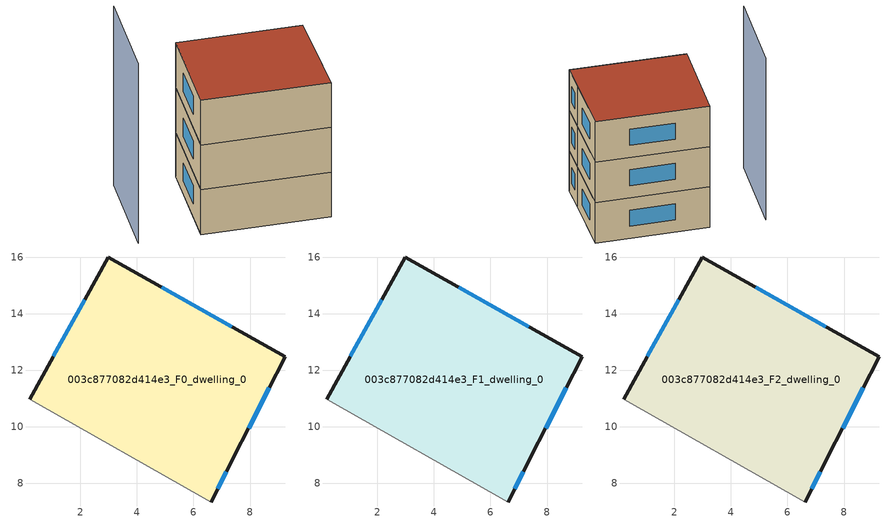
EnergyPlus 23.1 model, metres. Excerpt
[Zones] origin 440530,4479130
003c877082d414e3_F0_dwelling_0
 floor ground (EU_floor_Construction): 9.24,12.46 7.39,8.86 6.64,7.33 0.21,10.97 2.98,16 z0
 wall outside (EU_wall_Construction): 6.64,7.33 7.39,8.86 9.24,12.46 2.98,16 0.21,10.97 z0:3
 wall adiabatic (EU_wall_Construction): 0.21,10.97 6.64,7.33 z0:3
 window (EU_Window_Construction): 6.86,7.8 7.16,8.4 / 2.15,14.48 1.05,12.49 / 7.36,13.53 4.87,14.93 / 7.95,9.95 8.69,11.38 z0.91:2.09
003c877082d414e3_F1_dwelling_0
 floor to 003c877082d414e3_F0_dwelling_0 (EU_floor_Construction): 9.24,12.46 7.39,8.86 6.63,7.33 0.21,10.97 2.98,16 z3
 wall outside (EU_wall_Construction): 6.64,7.33 7.39,8.86 9.24,12.46 2.98,16 0.21,10.97 z3:6
 wall adiabatic (EU_wall_Construction): 0.21,10.97 6.64,7.33 z3:6
 window (EU_Window_Construction): 6.86,7.8 7.16,8.4 / 2.15,14.48 1.05,12.49 / 7.36,13.53 4.87,14.93 / 7.95,9.95 8.69,11.38 z3.91:5.09
003c877082d414e3_F2_dwelling_0
 floor to 003c877082d414e3_F1_dwelling_0 (EU_floor_Construction): 9.24,12.46 7.39,8.86 6.63,7.33 0.21,10.97 2.98,16 z6
 wall outside (EU_wall_Construction): 6.64,7.33 7.39,8.86 9.24,12.46 2.98,16 0.21,10.97 z6:9
 wall adiabatic (EU_wall_Construction): 0.21,10.97 6.64,7.33 z6:9
 window (EU_Window_Construction): 6.86,7.8 7.16,8.4 / 2.15,14.48 1.05,12.49 / 7.36,13.53 4.87,14.93 / 7.95,9.95 8.69,11.38 z6.91:8.09
 roof outside (EU_roof_Construction): 7.39,8.86 9.24,12.46 2.98,16 0.21,10.97 6.64,7.33 z9
shading: -0.06,17.74 -2.86,12.73 z0:12
[Building]
EU S2 Campaign: North Axis=0; Terrain=City; Solar Distribution=FullExterior
[Site:Location]
Madrid: Latitude=40.5; Longitude=-3.5; Time Zone=1; Elevation=609
[SizingPeriod:WeatherFileDays]
AnnualSizingPeriod: Begin Month=1; Begin Day of Month=1; End Month=12; End Day of Month=31; Day of Week for Start Day=Monday; Use Weather File Daylight Saving Period=No; Use Weather File Rain and Snow Indicators=No
[MATERIAL]
EU_InternalMass_Material: Roughness=MediumRough; Thickness=0.1; Conductivity=1; Density=1800; Specific Heat=900; Thermal Absorptance=0.9; Solar Absorptance=0.7; Visible Absorptance=0.7
[MATERIAL:NOMASS] Roughness=MediumRough; Thermal Absorptance=0.9; Solar Absorptance=0.7; Visible Absorptance=0.7
Name | Thermal Resistance
EU_wall_NoMass | 0.461255
EU_roof_NoMass | 0.289352
EU_floor_NoMass | 1.25
[WINDOWMATERIAL:SIMPLEGLAZINGSYSTEM]
EU_Window_SimpleGlazing: UFactor=3.792; Solar Heat Gain Coefficient=0.85; Visible Transmittance=0.85
[CONSTRUCTION]
EU_wall_Construction: EU_wall_NoMass
EU_roof_Construction: EU_roof_NoMass
EU_floor_Construction: EU_floor_NoMass
EU_Window_Construction: EU_Window_SimpleGlazing
EU_InternalMass_Construction: EU_InternalMass_Material
[ZONE] Type=1; Multiplier=1; Ceiling Height=autocalculate; Floor Area=autocalculate; Part of Total Floor Area=Yes
Name | Volume
003c877082d414e3_F0_dwelling_0 | 125.472
003c877082d414e3_F1_dwelling_0; 003c877082d414e3_F2_dwelling_0 | 125.473
[INTERNALMASS] Construction=EU_InternalMass_Construction; Surface Area=41.8241
Name | Zone or ZoneList
003c877082d414e3_F0_dwelling_0_EU_InternalMass | 003c877082d414e3_F0_dwelling_0
003c877082d414e3_F1_dwelling_0_EU_InternalMass | 003c877082d414e3_F1_dwelling_0
003c877082d414e3_F2_dwelling_0_EU_InternalMass | 003c877082d414e3_F2_dwelling_0
[OTHEREQUIPMENT] Fuel Type=Electricity; Design Level Calculation Method=Watts/Area; Power per Zone Floor Area=1; Fraction Latent=0; Fraction Radiant=0; Fraction Lost=0; Carbon Dioxide Generation Rate=0; EndUse Subcategory=EU_Step8_InternalGains
Name | Zone or ZoneList or Space or SpaceList | Schedule
EU_Step8_InternalGain_003c877082d414e3_F0_dwelling_0_f000 | 003c877082d414e3_F0_dwelling_0 | EU_Step8_GainSchedule_003c877082d414e3_F0_dwelling_0_f000
EU_Step8_InternalGain_003c877082d414e3_F1_dwelling_0_f000 | 003c877082d414e3_F1_dwelling_0 | EU_Step8_GainSchedule_003c877082d414e3_F1_dwelling_0_f000
EU_Step8_InternalGain_003c877082d414e3_F2_dwelling_0_f000 | 003c877082d414e3_F2_dwelling_0 | EU_Step8_GainSchedule_003c877082d414e3_F2_dwelling_0_f000
[ZONEVENTILATION:DESIGNFLOWRATE] Schedule=EU_AlwaysOn; Design Flow Rate Calculation Method=AirChanges/Hour; Air Changes per Hour=0.64; Ventilation Type=Natural; Fan Pressure Rise=0; Fan Total Efficiency=1; Constant Term Coefficient=1; Temperature Term Coefficient=0; Velocity Term Coefficient=0; Velocity Squared Term Coefficient=0; Minimum Indoor Temperature=-100; Maximum Indoor Temperature=100; Delta Temperature=-100; Minimum Outdoor Temperature=-100; Maximum Outdoor Temperature=100; Maximum Wind Speed=40
Name | Zone or ZoneList or Space or SpaceList
EU_ConstantAir_003c877082d414e3_F0_dwelling_0 | 003c877082d414e3_F0_dwelling_0
EU_ConstantAir_003c877082d414e3_F1_dwelling_0 | 003c877082d414e3_F1_dwelling_0
EU_ConstantAir_003c877082d414e3_F2_dwelling_0 | 003c877082d414e3_F2_dwelling_0
[HVACTEMPLATE:THERMOSTAT] Constant Heating Setpoint=20; Constant Cooling Setpoint=50
EU_HeatOnly_003c877082d414e3_F0_dwelling_0; EU_HeatOnly_003c877082d414e3_F1_dwelling_0; EU_HeatOnly_003c877082d414e3_F2_dwelling_0
[HVACTEMPLATE:ZONE:IDEALLOADSAIRSYSTEM] System Availability Schedule=EU_AlwaysOn; Maximum Heating Supply Air Temperature=50; Minimum Cooling Supply Air Temperature=13; Maximum Heating Supply Air Humidity Ratio=0.0156; Minimum Cooling Supply Air Humidity Ratio=0.0077; Heating Limit=NoLimit; Cooling Limit=NoLimit; Heating Availability Schedule=EU_AlwaysOn; Cooling Availability Schedule=EU_CoolingOff; Dehumidification Control Type=ConstantSensibleHeatRatio; Cooling Sensible Heat Ratio=0.7; Dehumidification Setpoint=60; Humidification Control Type=None; Humidification Setpoint=30; Outdoor Air Method=None; Outdoor Air Flow Rate per Person=0.00944; Outdoor Air Flow Rate per Zone Floor Area=0; Outdoor Air Flow Rate per Zone=0; Demand Controlled Ventilation Type=None; Outdoor Air Economizer Type=NoEconomizer; Heat Recovery Type=None; Sensible Heat Recovery Effectiveness=0.7; Latent Heat Recovery Effectiveness=0.65
Name | Template Thermostat
003c877082d414e3_F0_dwelling_0 | EU_HeatOnly_003c877082d414e3_F0_dwelling_0
003c877082d414e3_F1_dwelling_0 | EU_HeatOnly_003c877082d414e3_F1_dwelling_0
003c877082d414e3_F2_dwelling_0 | EU_HeatOnly_003c877082d414e3_F2_dwelling_0
[SIZING:ZONE] Zone Cooling Design Supply Air Temperature Input Method=SupplyAirTemperature; Zone Cooling Design Supply Air Temperature=13; Zone Heating Design Supply Air Temperature Input Method=SupplyAirTemperature; Zone Heating Design Supply Air Temperature=50; Zone Cooling Design Supply Air Humidity Ratio=0.008; Zone Heating Design Supply Air Humidity Ratio=0.008; Cooling Design Air Flow Method=DesignDay; Cooling Design Air Flow Rate=0; Cooling Minimum Air Flow per Zone Floor Area=0.000762; Cooling Minimum Air Flow=0; Cooling Minimum Air Flow Fraction=0.2; Heating Design Air Flow Method=DesignDay; Heating Design Air Flow Rate=0; Heating Maximum Air Flow per Zone Floor Area=0.002032; Heating Maximum Air Flow=0.141576; Heating Maximum Air Flow Fraction=0.3; Account for Dedicated Outdoor Air System=No; Dedicated Outdoor Air System Control Strategy=NeutralSupplyAir; Dedicated Outdoor Air Low Setpoint Temperature for Design=autosize; Dedicated Outdoor Air High Setpoint Temperature for Design=autosize; Zone Load Sizing Method=Sensible Load Only No Latent Load; Zone Latent Cooling Design Supply Air Humidity Ratio Input Method=HumidityRatioDifference; Zone Cooling Design Supply Air Humidity Ratio Difference=0.005; Zone Latent Heating Design Supply Air Humidity Ratio Input Method=HumidityRatioDifference; Zone Humidification Design Supply Air Humidity Ratio Difference=0.005
003c877082d414e3_F0_dwelling_0; 003c877082d414e3_F1_dwelling_0; 003c877082d414e3_F2_dwelling_0
[SCHEDULE:CONSTANT]
Name | Hourly Value
EU_AlwaysOn | 1
EU_CoolingOff | 0
[SCHEDULE:FILE] Column Number=1; Rows to Skip at Top=0; Number of Hours of Data=8760; Column Separator=Comma; Interpolate to Timestep=No; Minutes per Item=60; Adjust Schedule for Daylight Savings=Yes
Name | File
EU_Step8_GainSchedule_003c877082d414e3_F0_dwelling_0_f000 | ../../schedules/003c877082d414e3/003c877082d414e3_F0_dwelling_0_f000_gain.csv
EU_Step8_GainSchedule_003c877082d414e3_F1_dwelling_0_f000 | ../../schedules/003c877082d414e3/003c877082d414e3_F1_dwelling_0_f000_gain.csv
EU_Step8_GainSchedule_003c877082d414e3_F2_dwelling_0_f000 | ../../schedules/003c877082d414e3/003c877082d414e3_F2_dwelling_0_f000_gain.csv
